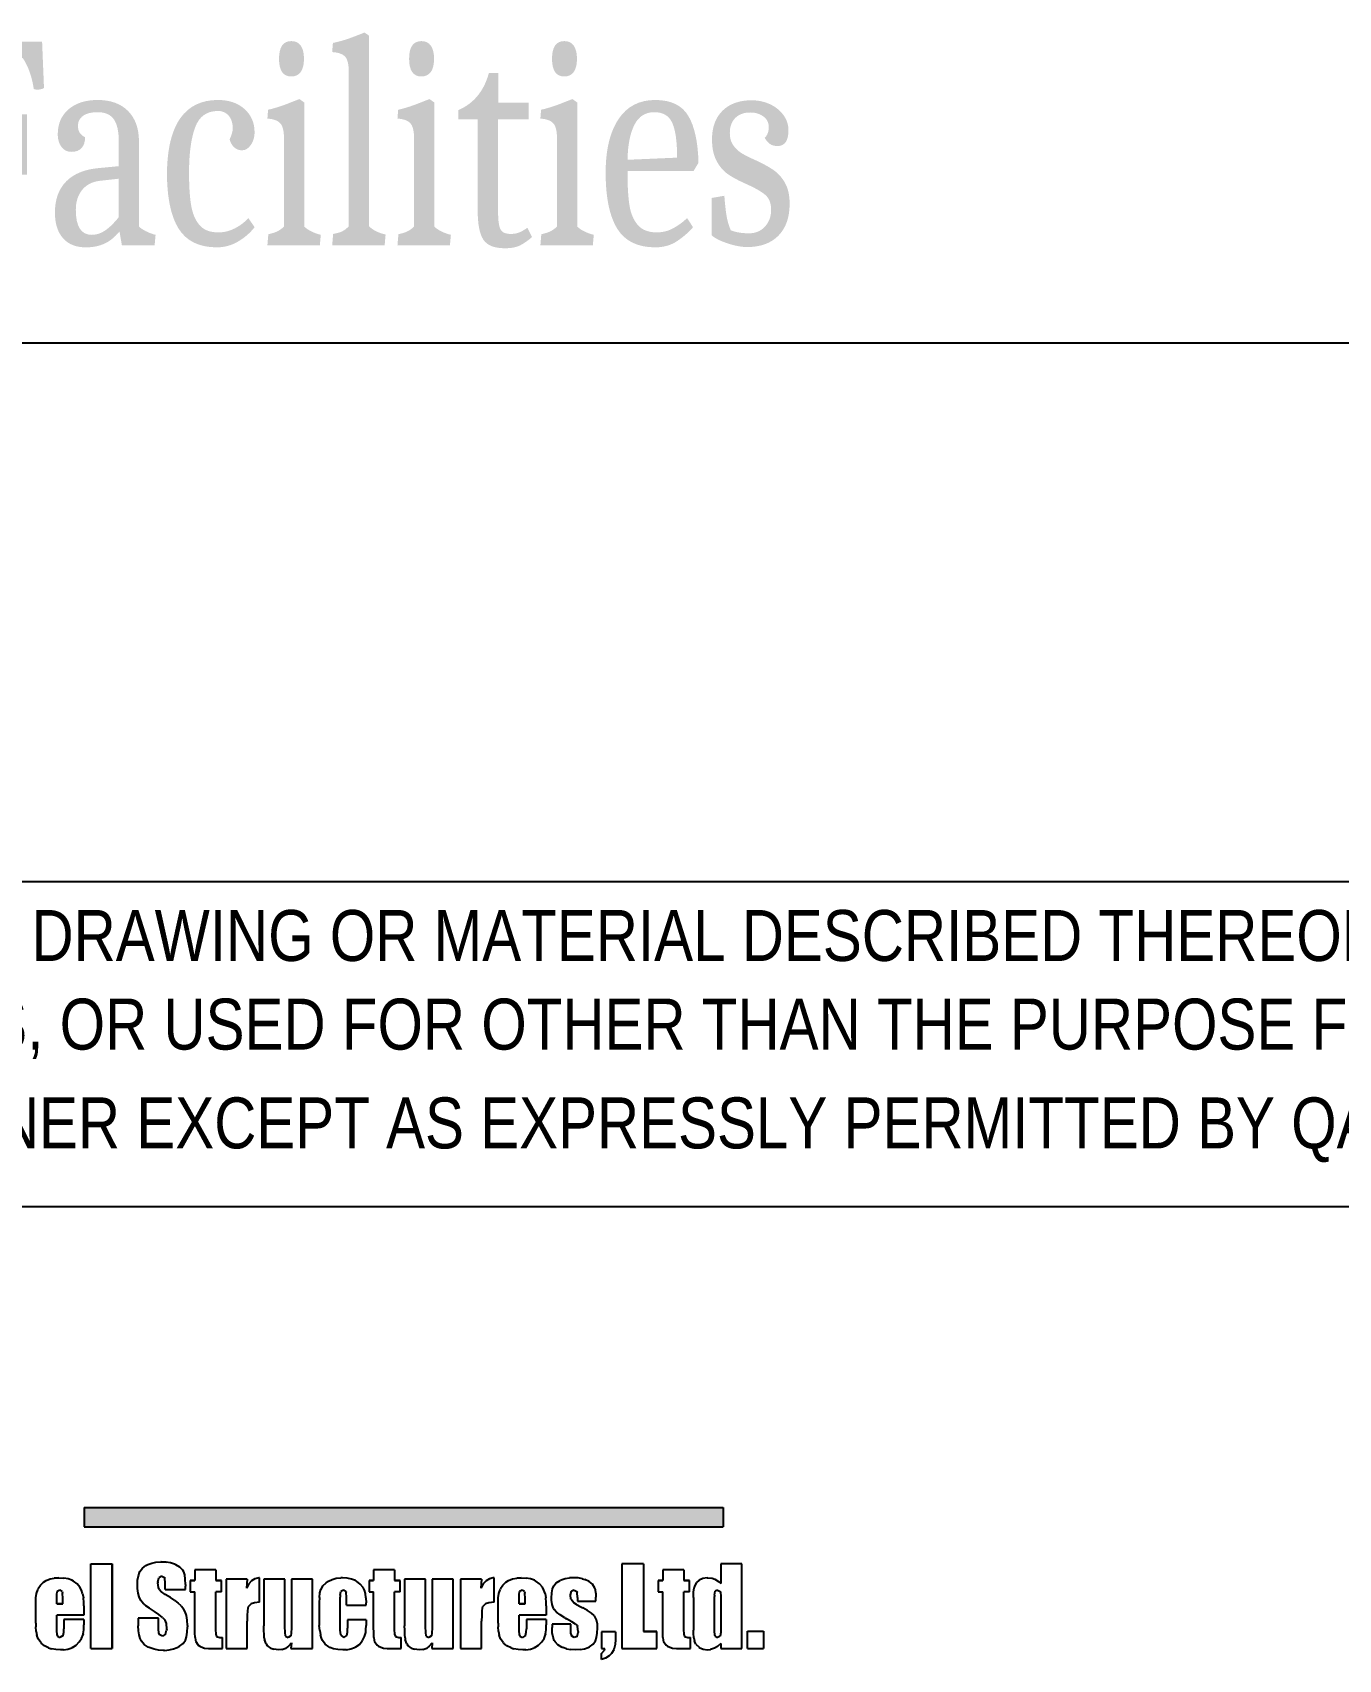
# Model space of a CAD drawing. Header units: millimetres. Extents: x -122 to 473, y -100 to 321.
# Drawn here: x 421.53 to 444.84, y -9.37 to 19.67 of the extents above; entities that cross this region are included whole.
import ezdxf

# ---------------------------------------------------------------- set-up
doc = ezdxf.new("R2010")
doc.units = ezdxf.units.MM
doc.styles.add('Arial Narrow', font='ARIALN.TTF', dxfattribs={"height": 0.2})
doc.styles.add('Cambria Math', font='CAMBRIA.TTC', dxfattribs={"height": 0.2})

# ---------------------------------------------------------------- blocks, each defined once
blk = doc.blocks.new('Unknown-234528872-4356')
at = {"linetype": 'Continuous'}
for points in [[(422.454, -6.662), (422.454, -7.005), (433.853, -6.662)], [(422.454, -7.005), (433.853, -7.005), (433.853, -6.662)]]:
    blk.add_hatch(color=3, dxfattribs=at).paths.add_polyline_path(points)
at = {"color": 7, "linetype": 'Continuous'}
for p, q in [((378.472, 14.133), (457.654, 14.133)), ((378.472, 14.133), (457.654, 14.133)), ((389.926, 4.512), (457.616, 4.519)), ((378.469, -1.286), (457.654, -1.286)), ((378.472, -1.286), (457.654, -1.286))]:
    blk.add_line(p, q, dxfattribs=at)
at = {"color": 3, "linetype": 'Continuous'}
for p, q in [((422.454, -6.662), (433.853, -6.662)), ((422.454, -6.662), (422.454, -7.005)), ((433.853, -6.662), (433.853, -7.005)), ((422.454, -7.005), (433.853, -7.005)), ((422.569, -9.179), (422.569, -7.663)), ((422.569, -7.663), (422.954, -7.663)), ((422.954, -7.663), (422.954, -9.179)), ((422.954, -9.179), (422.954, -7.663)), ((422.954, -7.663), (422.954, -7.663)), ((422.954, -9.179), (422.954, -7.663)), ((423.419, -7.881), (423.439, -7.819)), ((423.439, -7.819), (423.447, -7.803)), ((423.447, -7.803), (423.492, -7.743)), ((423.492, -7.743), (423.554, -7.695)), ((423.554, -7.695), (423.589, -7.677)), ((423.589, -7.677), (423.657, -7.652)), ((423.657, -7.652), (423.733, -7.637)), ((423.733, -7.637), (423.818, -7.632)), ((423.818, -7.632), (423.913, -7.636)), ((423.826, -7.632), (423.818, -7.632)), ((423.818, -7.632), (423.913, -7.636)), ((423.913, -7.636), (423.826, -7.632)), ((423.99, -7.648), (423.913, -7.636)), ((424.061, -7.67), (423.99, -7.648)), ((424.086, -7.681), (424.061, -7.67)), ((424.161, -7.726), (424.086, -7.681)), ((424.213, -7.778), (424.161, -7.726)), ((424.228, -7.806), (424.213, -7.778)), ((424.246, -7.862), (424.228, -7.806)), ((424.801, -7.771), (424.426, -7.771)), ((424.426, -7.771), (424.426, -7.966)), ((424.801, -7.771), (424.801, -7.966)), ((427.993, -7.771), (427.617, -7.771)), ((427.617, -7.771), (427.617, -7.966)), ((427.993, -7.771), (427.993, -7.966)), ((432.436, -7.663), (432.046, -7.663)), ((432.046, -7.663), (432.046, -9.179)), ((432.436, -7.663), (432.436, -8.875)), ((433.152, -7.771), (432.777, -7.771)), ((432.777, -7.771), (432.777, -7.966)), ((433.152, -7.771), (433.152, -7.966)), ((434.189, -7.663), (433.814, -7.663)), ((433.814, -7.663), (433.814, -8.015)), ((434.189, -9.179), (434.189, -7.663)), ((421.602, -8.194), (421.622, -8.127)), ((421.63, -8.108), (421.622, -8.127)), ((421.63, -8.108), (421.671, -8.044)), ((421.671, -8.044), (421.727, -7.991)), ((421.727, -7.991), (421.772, -7.963)), ((421.772, -7.963), (421.842, -7.936)), ((421.842, -7.936), (421.918, -7.919)), ((421.918, -7.919), (422, -7.915)), ((421.918, -7.919), (422, -7.915)), ((422, -7.915), (421.918, -7.919)), ((422, -7.915), (422.088, -7.919)), ((422, -7.915), (422, -7.915)), ((422.165, -7.934), (422.088, -7.919)), ((422.233, -7.96), (422.165, -7.934)), ((422.261, -7.974), (422.233, -7.96)), ((422.326, -8.022), (422.261, -7.974)), ((422.377, -8.081), (422.326, -8.022)), ((422.405, -8.135), (422.377, -8.081)), ((423.402, -8.057), (423.406, -7.96)), ((423.404, -8.107), (423.402, -8.057)), ((423.414, -8.188), (423.404, -8.107)), ((423.406, -7.96), (423.419, -7.881)), ((423.768, -7.99), (423.787, -7.917)), ((423.768, -7.99), (423.768, -8.005)), ((423.778, -8.091), (423.768, -8.005)), ((423.789, -8.119), (423.778, -8.091)), ((423.84, -7.888), (423.787, -7.917)), ((423.789, -8.119), (423.83, -8.165)), ((423.84, -7.888), (423.886, -7.91)), ((423.886, -7.91), (423.891, -7.922)), ((423.9, -8.009), (423.891, -7.922)), ((423.9, -8.122), (423.9, -8.009)), ((423.9, -8.122), (424.263, -8.122)), ((424.257, -7.937), (424.246, -7.862)), ((424.262, -8.032), (424.257, -7.937)), ((424.262, -8.032), (424.263, -8.062)), ((424.263, -8.122), (424.263, -8.062)), ((424.345, -7.966), (424.345, -8.163)), ((424.345, -7.966), (424.345, -7.966)), ((424.345, -7.966), (424.426, -7.966)), ((424.426, -7.966), (424.345, -7.966)), ((424.426, -7.966), (424.345, -7.966)), ((424.902, -7.966), (424.801, -7.966)), ((424.801, -7.966), (424.902, -7.966)), ((424.801, -7.966), (424.902, -7.966)), ((424.902, -8.163), (424.902, -7.966)), ((424.902, -7.966), (424.902, -7.966)), ((425.36, -7.937), (424.986, -7.937)), ((424.986, -7.937), (424.986, -9.179)), ((425.36, -7.937), (425.346, -8.099)), ((425.388, -8.025), (425.346, -8.099)), ((425.346, -8.099), (425.346, -8.099)), ((425.44, -7.97), (425.388, -8.025)), ((425.5, -7.933), (425.44, -7.97)), ((425.569, -7.915), (425.5, -7.933)), ((425.581, -7.915), (425.569, -7.915)), ((425.581, -8.352), (425.581, -7.915)), ((426.035, -7.937), (425.66, -7.937)), ((425.66, -7.937), (425.66, -8.774)), ((426.035, -8.782), (426.035, -7.937)), ((426.524, -7.937), (426.149, -7.937)), ((426.149, -7.937), (426.149, -8.772)), ((426.524, -9.179), (426.524, -7.937)), ((426.66, -8.185), (426.678, -8.124)), ((426.679, -8.121), (426.678, -8.124)), ((426.679, -8.121), (426.714, -8.061)), ((426.714, -8.061), (426.771, -8.005)), ((426.771, -8.005), (426.813, -7.977)), ((426.813, -7.977), (426.879, -7.945)), ((426.879, -7.945), (426.952, -7.924)), ((426.952, -7.924), (427.034, -7.915)), ((427.064, -7.915), (427.034, -7.915)), ((427.147, -7.919), (427.064, -7.915)), ((427.224, -7.937), (427.147, -7.919)), ((427.292, -7.964), (427.224, -7.937)), ((427.314, -7.977), (427.292, -7.964)), ((427.38, -8.027), (427.314, -7.977)), ((427.429, -8.086), (427.38, -8.027)), ((427.452, -8.136), (427.429, -8.086)), ((427.536, -7.966), (427.536, -8.163)), ((427.536, -7.966), (427.536, -7.966)), ((427.536, -7.966), (427.617, -7.966)), ((427.617, -7.966), (427.536, -7.966)), ((427.617, -7.966), (427.536, -7.966)), ((428.094, -7.966), (427.993, -7.966)), ((427.993, -7.966), (428.094, -7.966)), ((427.993, -7.966), (428.094, -7.966)), ((428.094, -8.163), (428.094, -7.966)), ((428.094, -7.966), (428.094, -7.966)), ((428.546, -7.937), (428.171, -7.937)), ((428.171, -7.937), (428.171, -8.774)), ((428.546, -8.782), (428.546, -7.937)), ((429.035, -7.937), (428.66, -7.937)), ((428.66, -7.937), (428.66, -8.772)), ((429.035, -9.179), (429.035, -7.937)), ((429.545, -7.937), (429.169, -7.937)), ((429.169, -7.937), (429.169, -9.179)), ((429.545, -7.937), (429.529, -8.099)), ((429.573, -8.025), (429.529, -8.099)), ((429.529, -8.099), (429.529, -8.099)), ((429.624, -7.97), (429.573, -8.025)), ((429.685, -7.933), (429.624, -7.97)), ((429.752, -7.915), (429.685, -7.933)), ((429.766, -7.915), (429.752, -7.915)), ((429.766, -8.352), (429.766, -7.915)), ((429.854, -8.194), (429.874, -8.127)), ((429.882, -8.108), (429.874, -8.127)), ((429.882, -8.108), (429.923, -8.044)), ((429.923, -8.044), (429.98, -7.991)), ((429.98, -7.991), (430.025, -7.963)), ((430.025, -7.963), (430.094, -7.936)), ((430.094, -7.936), (430.171, -7.919)), ((430.171, -7.919), (430.253, -7.915)), ((430.171, -7.919), (430.253, -7.915)), ((430.253, -7.915), (430.171, -7.919)), ((430.253, -7.915), (430.339, -7.919)), ((430.253, -7.915), (430.253, -7.915)), ((430.417, -7.934), (430.339, -7.919)), ((430.486, -7.96), (430.417, -7.934)), ((430.514, -7.974), (430.486, -7.96)), ((430.579, -8.022), (430.514, -7.974)), ((430.629, -8.081), (430.579, -8.022)), ((430.658, -8.135), (430.629, -8.081)), ((430.798, -8.186), (430.812, -8.111)), ((430.812, -8.111), (430.832, -8.061)), ((430.832, -8.061), (430.878, -8.005)), ((430.878, -8.005), (430.945, -7.961)), ((430.965, -7.953), (430.945, -7.961)), ((430.965, -7.953), (431.035, -7.93)), ((431.035, -7.93), (431.113, -7.917)), ((431.181, -7.915), (431.113, -7.917)), ((431.267, -7.918), (431.181, -7.915)), ((431.343, -7.931), (431.267, -7.918)), ((431.343, -7.931), (431.39, -7.945)), ((431.465, -7.982), (431.39, -7.945)), ((431.521, -8.028), (431.465, -7.982)), ((431.568, -8.097), (431.521, -8.028)), ((431.521, -8.028), (431.521, -8.028)), ((431.577, -8.124), (431.568, -8.097)), ((431.585, -8.191), (431.577, -8.124)), ((432.696, -7.966), (432.696, -8.163)), ((432.696, -7.966), (432.696, -7.966)), ((432.696, -7.966), (432.777, -7.966)), ((432.777, -7.966), (432.696, -7.966)), ((432.777, -7.966), (432.696, -7.966)), ((433.254, -7.966), (433.152, -7.966)), ((433.152, -7.966), (433.254, -7.966)), ((433.152, -7.966), (433.254, -7.966)), ((433.254, -8.163), (433.254, -7.966)), ((433.254, -7.966), (433.254, -7.966)), ((433.328, -8.169), (433.336, -8.095)), ((433.343, -8.065), (433.336, -8.095)), ((433.379, -8.001), (433.343, -8.065)), ((433.426, -7.96), (433.379, -8.001)), ((433.494, -7.926), (433.426, -7.96)), ((433.572, -7.915), (433.494, -7.926)), ((433.572, -7.915), (433.581, -7.915)), ((433.581, -7.915), (433.661, -7.923)), ((433.661, -7.923), (433.709, -7.94)), ((433.709, -7.94), (433.775, -7.979)), ((433.775, -7.979), (433.814, -8.015)), ((421.586, -8.365), (421.59, -8.273)), ((421.586, -8.727), (421.586, -8.365)), ((421.59, -8.273), (421.602, -8.194)), ((421.961, -8.287), (421.963, -8.218)), ((421.961, -8.377), (421.961, -8.287)), ((421.961, -8.377), (421.961, -8.377)), ((421.961, -8.377), (422.07, -8.377)), ((422.07, -8.377), (421.961, -8.377)), ((422.07, -8.377), (421.961, -8.377)), ((421.963, -8.218), (421.97, -8.157)), ((422.018, -8.135), (421.97, -8.157)), ((422.061, -8.162), (422.018, -8.135)), ((422.061, -8.162), (422.066, -8.192)), ((422.07, -8.287), (422.066, -8.192)), ((422.07, -8.377), (422.07, -8.287)), ((422.424, -8.196), (422.405, -8.135)), ((422.424, -8.196), (422.438, -8.271)), ((422.445, -8.358), (422.438, -8.271)), ((422.446, -8.415), (422.445, -8.358)), ((422.446, -8.415), (422.446, -8.58)), ((423.434, -8.256), (423.414, -8.188)), ((423.465, -8.319), (423.434, -8.256)), ((423.512, -8.377), (423.465, -8.319)), ((423.512, -8.377), (423.513, -8.378)), ((423.513, -8.378), (423.555, -8.413)), ((423.62, -8.46), (423.555, -8.413)), ((423.899, -8.212), (423.83, -8.165)), ((423.99, -8.269), (423.899, -8.212)), ((424.068, -8.321), (423.99, -8.269)), ((424.068, -8.321), (424.132, -8.37)), ((424.182, -8.415), (424.132, -8.37)), ((424.182, -8.415), (424.218, -8.456)), ((424.345, -8.163), (424.426, -8.163)), ((424.426, -8.794), (424.426, -8.163)), ((424.801, -8.828), (424.801, -8.163)), ((424.902, -8.163), (424.801, -8.163)), ((425.431, -8.379), (425.379, -8.435)), ((425.492, -8.359), (425.431, -8.379)), ((425.581, -8.352), (425.492, -8.359)), ((426.651, -8.265), (426.647, -8.36)), ((426.647, -8.36), (426.647, -8.713)), ((426.651, -8.265), (426.66, -8.185)), ((427.022, -8.226), (427.033, -8.157)), ((427.022, -8.226), (427.022, -8.263)), ((427.022, -8.849), (427.022, -8.263)), ((427.077, -8.135), (427.033, -8.157)), ((427.121, -8.16), (427.077, -8.135)), ((427.121, -8.16), (427.126, -8.176)), ((427.133, -8.263), (427.126, -8.176)), ((427.133, -8.406), (427.133, -8.263)), ((427.133, -8.406), (427.487, -8.406)), ((427.47, -8.197), (427.452, -8.136)), ((427.48, -8.272), (427.47, -8.197)), ((427.48, -8.272), (427.486, -8.362)), ((427.487, -8.406), (427.486, -8.362)), ((427.536, -8.163), (427.617, -8.163)), ((427.617, -8.794), (427.617, -8.163)), ((427.993, -8.828), (427.993, -8.163)), ((428.094, -8.163), (427.993, -8.163)), ((429.615, -8.379), (429.562, -8.435)), ((429.676, -8.359), (429.615, -8.379)), ((429.766, -8.352), (429.676, -8.359)), ((429.839, -8.365), (429.843, -8.273)), ((429.839, -8.727), (429.839, -8.365)), ((429.843, -8.273), (429.854, -8.194)), ((430.213, -8.287), (430.214, -8.218)), ((430.213, -8.377), (430.213, -8.287)), ((430.213, -8.377), (430.213, -8.377)), ((430.213, -8.377), (430.323, -8.377)), ((430.323, -8.377), (430.213, -8.377)), ((430.323, -8.377), (430.213, -8.377)), ((430.214, -8.218), (430.223, -8.157)), ((430.271, -8.135), (430.223, -8.157)), ((430.312, -8.162), (430.271, -8.135)), ((430.312, -8.162), (430.319, -8.192)), ((430.323, -8.287), (430.319, -8.192)), ((430.323, -8.377), (430.323, -8.287)), ((430.677, -8.196), (430.658, -8.135)), ((430.677, -8.196), (430.691, -8.271)), ((430.697, -8.358), (430.691, -8.271)), ((430.698, -8.415), (430.697, -8.358)), ((430.698, -8.415), (430.698, -8.58)), ((430.794, -8.281), (430.798, -8.186)), ((430.794, -8.312), (430.794, -8.281)), ((430.805, -8.392), (430.794, -8.312)), ((430.829, -8.461), (430.805, -8.392)), ((431.133, -8.219), (431.149, -8.155)), ((431.14, -8.299), (431.133, -8.219)), ((431.14, -8.299), (431.141, -8.302)), ((431.188, -8.361), (431.141, -8.302)), ((431.196, -8.135), (431.149, -8.155)), ((431.237, -8.393), (431.188, -8.361)), ((431.196, -8.135), (431.245, -8.157)), ((431.237, -8.393), (431.315, -8.436)), ((431.245, -8.157), (431.25, -8.175)), ((431.254, -8.266), (431.25, -8.175)), ((431.254, -8.266), (431.254, -8.333)), ((431.254, -8.333), (431.586, -8.333)), ((431.585, -8.191), (431.586, -8.262)), ((431.586, -8.333), (431.586, -8.262)), ((432.696, -8.163), (432.777, -8.163)), ((432.777, -8.794), (432.777, -8.163)), ((433.152, -8.828), (433.152, -8.163)), ((433.254, -8.163), (433.152, -8.163)), ((433.325, -8.268), (433.328, -8.169)), ((433.325, -8.268), (433.325, -8.85)), ((433.7, -8.226), (433.712, -8.155)), ((433.7, -8.226), (433.7, -8.249)), ((433.7, -8.857), (433.7, -8.249)), ((433.757, -8.135), (433.712, -8.155)), ((433.757, -8.135), (433.803, -8.157)), ((433.803, -8.157), (433.806, -8.166)), ((433.806, -8.166), (433.814, -8.249)), ((433.814, -8.249), (433.814, -8.824)), ((421.961, -8.849), (421.961, -8.58)), ((422.446, -8.58), (421.961, -8.58)), ((422.446, -8.66), (422.091, -8.66)), ((422.091, -8.66), (422.091, -8.824)), ((422.446, -8.66), (422.446, -8.752)), ((423.778, -8.635), (423.415, -8.635)), ((423.415, -8.635), (423.415, -8.735)), ((423.705, -8.519), (423.62, -8.46)), ((423.785, -8.573), (423.705, -8.519)), ((423.778, -8.82), (423.778, -8.635)), ((423.849, -8.622), (423.785, -8.573)), ((423.849, -8.622), (423.887, -8.657)), ((423.887, -8.657), (423.897, -8.67)), ((423.918, -8.733), (423.897, -8.67)), ((424.227, -8.468), (424.218, -8.456)), ((424.255, -8.522), (424.227, -8.468)), ((424.277, -8.589), (424.255, -8.522)), ((424.289, -8.671), (424.277, -8.589)), ((424.295, -8.765), (424.289, -8.671)), ((425.361, -8.588), (425.36, -8.688)), ((425.36, -9.179), (425.36, -8.688)), ((425.365, -8.507), (425.361, -8.588)), ((425.371, -8.457), (425.365, -8.507)), ((425.379, -8.435), (425.371, -8.457)), ((426.647, -8.713), (426.648, -8.769)), ((427.487, -8.668), (427.152, -8.668)), ((427.152, -8.668), (427.152, -8.815)), ((427.487, -8.668), (427.485, -8.764)), ((429.546, -8.588), (429.545, -8.688)), ((429.545, -9.179), (429.545, -8.688)), ((429.549, -8.507), (429.546, -8.588)), ((429.556, -8.457), (429.549, -8.507)), ((429.562, -8.435), (429.556, -8.457)), ((430.213, -8.849), (430.213, -8.58)), ((430.698, -8.58), (430.213, -8.58)), ((430.698, -8.66), (430.343, -8.66)), ((430.343, -8.66), (430.343, -8.824)), ((430.698, -8.66), (430.698, -8.752)), ((430.829, -8.461), (430.84, -8.481)), ((430.882, -8.528), (430.84, -8.481)), ((430.945, -8.579), (430.882, -8.528)), ((431.03, -8.632), (430.945, -8.579)), ((431.03, -8.632), (431.057, -8.647)), ((431.155, -8.704), (431.057, -8.647)), ((431.218, -8.743), (431.155, -8.704)), ((431.315, -8.436), (431.349, -8.453)), ((431.437, -8.5), (431.349, -8.453)), ((431.505, -8.545), (431.437, -8.5)), ((431.552, -8.589), (431.505, -8.545)), ((431.552, -8.589), (431.564, -8.605)), ((431.595, -8.665), (431.564, -8.605)), ((431.611, -8.742), (431.595, -8.665)), ((421.586, -8.727), (421.587, -8.793)), ((421.594, -8.875), (421.587, -8.793)), ((421.594, -8.875), (421.606, -8.939)), ((421.632, -9.005), (421.606, -8.939)), ((421.967, -8.939), (421.961, -8.849)), ((421.967, -8.939), (421.973, -8.957)), ((421.973, -8.957), (422.019, -8.982)), ((422.077, -8.948), (422.019, -8.982)), ((422.077, -8.948), (422.089, -8.884)), ((422.089, -8.884), (422.091, -8.824)), ((422.364, -9.061), (422.406, -8.996)), ((422.406, -8.996), (422.432, -8.929)), ((422.435, -8.915), (422.432, -8.929)), ((422.435, -8.915), (422.443, -8.845)), ((422.443, -8.845), (422.446, -8.752)), ((423.415, -8.735), (423.415, -8.77)), ((423.42, -8.86), (423.415, -8.77)), ((423.431, -8.936), (423.42, -8.86)), ((423.449, -8.998), (423.431, -8.936)), ((423.474, -9.047), (423.449, -8.998)), ((423.786, -8.91), (423.778, -8.82)), ((423.786, -8.91), (423.793, -8.93)), ((423.847, -8.954), (423.793, -8.93)), ((423.905, -8.923), (423.847, -8.954)), ((423.847, -8.954), (423.847, -8.954)), ((423.905, -8.923), (423.923, -8.851)), ((423.924, -8.831), (423.918, -8.733)), ((423.924, -8.831), (423.923, -8.851)), ((424.26, -9.027), (424.279, -8.966)), ((424.279, -8.966), (424.291, -8.888)), ((424.291, -8.888), (424.295, -8.791)), ((424.295, -8.765), (424.295, -8.791)), ((424.427, -8.899), (424.426, -8.794)), ((424.431, -8.98), (424.427, -8.899)), ((424.431, -8.98), (424.436, -9.029)), ((424.806, -8.932), (424.801, -8.828)), ((424.806, -8.932), (424.815, -8.964)), ((424.815, -8.964), (424.875, -8.978)), ((424.875, -8.978), (424.919, -8.979)), ((424.919, -9.179), (424.919, -8.979)), ((425.66, -8.849), (425.66, -8.774)), ((425.662, -8.933), (425.66, -8.849)), ((425.666, -8.987), (425.662, -8.933)), ((425.666, -8.987), (425.672, -9.018)), ((426.037, -8.891), (426.035, -8.782)), ((426.042, -8.949), (426.037, -8.891)), ((426.042, -8.949), (426.044, -8.954)), ((426.044, -8.954), (426.091, -8.982)), ((426.141, -8.953), (426.091, -8.982)), ((426.091, -8.982), (426.091, -8.982)), ((426.146, -8.904), (426.141, -8.953)), ((426.149, -8.808), (426.146, -8.904)), ((426.149, -8.772), (426.149, -8.808)), ((426.655, -8.856), (426.648, -8.769)), ((426.655, -8.856), (426.667, -8.931)), ((426.686, -8.992), (426.667, -8.931)), ((426.708, -9.037), (426.686, -8.992)), ((427.032, -8.932), (427.022, -8.849)), ((427.032, -8.932), (427.039, -8.947)), ((427.039, -8.947), (427.087, -8.982)), ((427.087, -8.982), (427.14, -8.946)), ((427.087, -8.982), (427.087, -8.982)), ((427.14, -8.946), (427.15, -8.883)), ((427.15, -8.883), (427.152, -8.815)), ((427.419, -9.035), (427.457, -8.962)), ((427.457, -8.962), (427.476, -8.891)), ((427.476, -8.891), (427.481, -8.843)), ((427.481, -8.843), (427.485, -8.764)), ((427.619, -8.899), (427.617, -8.794)), ((427.622, -8.98), (427.619, -8.899)), ((427.622, -8.98), (427.628, -9.029)), ((427.997, -8.932), (427.993, -8.828)), ((427.997, -8.932), (428.006, -8.964)), ((428.006, -8.964), (428.066, -8.978)), ((428.066, -8.978), (428.11, -8.979)), ((428.11, -9.179), (428.11, -8.979)), ((428.172, -8.849), (428.171, -8.774)), ((428.174, -8.933), (428.172, -8.849)), ((428.178, -8.987), (428.174, -8.933)), ((428.178, -8.987), (428.183, -9.018)), ((428.548, -8.891), (428.546, -8.782)), ((428.554, -8.949), (428.548, -8.891)), ((428.554, -8.949), (428.555, -8.954)), ((428.555, -8.954), (428.603, -8.982)), ((428.653, -8.953), (428.603, -8.982)), ((428.603, -8.982), (428.603, -8.982)), ((428.658, -8.904), (428.653, -8.953)), ((428.66, -8.808), (428.658, -8.904)), ((428.66, -8.772), (428.66, -8.808)), ((429.839, -8.727), (429.84, -8.793)), ((429.847, -8.875), (429.84, -8.793)), ((429.847, -8.875), (429.858, -8.939)), ((429.883, -9.005), (429.858, -8.939)), ((430.219, -8.939), (430.213, -8.849)), ((430.219, -8.939), (430.225, -8.957)), ((430.225, -8.957), (430.272, -8.982)), ((430.33, -8.948), (430.272, -8.982)), ((430.33, -8.948), (430.341, -8.884)), ((430.341, -8.884), (430.343, -8.824)), ((430.617, -9.061), (430.659, -8.996)), ((430.659, -8.996), (430.685, -8.929)), ((430.688, -8.915), (430.685, -8.929)), ((430.688, -8.915), (430.696, -8.845)), ((430.696, -8.845), (430.698, -8.752)), ((431.136, -8.743), (430.803, -8.743)), ((430.803, -8.743), (430.803, -8.803)), ((430.807, -8.897), (430.803, -8.803)), ((430.821, -8.975), (430.807, -8.897)), ((430.841, -9.034), (430.821, -8.975)), ((431.136, -8.821), (431.136, -8.743)), ((431.14, -8.917), (431.136, -8.821)), ((431.14, -8.917), (431.149, -8.951)), ((431.198, -8.982), (431.149, -8.951)), ((431.253, -8.961), (431.198, -8.982)), ((431.198, -8.982), (431.198, -8.982)), ((431.218, -8.743), (431.249, -8.765)), ((431.249, -8.765), (431.259, -8.786)), ((431.253, -8.961), (431.269, -8.889)), ((431.269, -8.876), (431.259, -8.786)), ((431.269, -8.876), (431.269, -8.889)), ((431.576, -9.04), (431.597, -8.983)), ((431.597, -8.983), (431.61, -8.906)), ((431.61, -8.906), (431.615, -8.811)), ((431.615, -8.811), (431.611, -8.742)), ((431.934, -8.882), (431.682, -8.882)), ((431.682, -8.882), (431.682, -9.179)), ((431.934, -8.882), (431.934, -9.018)), ((432.674, -8.875), (432.436, -8.875)), ((432.436, -8.875), (432.674, -8.875)), ((432.436, -8.875), (432.674, -8.875)), ((432.674, -9.179), (432.674, -8.875)), ((432.674, -8.875), (432.674, -8.875)), ((432.778, -8.899), (432.777, -8.794)), ((432.782, -8.98), (432.778, -8.899)), ((432.782, -8.98), (432.787, -9.029)), ((433.157, -8.932), (433.152, -8.828)), ((433.157, -8.932), (433.166, -8.964)), ((433.166, -8.964), (433.226, -8.978)), ((433.226, -8.978), (433.27, -8.979)), ((433.27, -9.179), (433.27, -8.979)), ((433.326, -8.902), (433.325, -8.85)), ((433.332, -8.987), (433.326, -8.902)), ((433.332, -8.987), (433.343, -9.048)), ((433.707, -8.944), (433.7, -8.857)), ((433.707, -8.944), (433.711, -8.957)), ((433.711, -8.957), (433.754, -8.982)), ((433.802, -8.954), (433.754, -8.982)), ((433.812, -8.894), (433.802, -8.954)), ((433.814, -8.824), (433.812, -8.894)), ((434.29, -9.179), (434.29, -8.87)), ((434.29, -8.87), (434.573, -8.87)), ((434.573, -8.87), (434.573, -9.179)), ((421.676, -9.071), (421.632, -9.005)), ((421.676, -9.071), (421.685, -9.081)), ((421.742, -9.129), (421.685, -9.081)), ((421.817, -9.166), (421.742, -9.129)), ((421.817, -9.166), (421.867, -9.182)), ((421.943, -9.197), (421.867, -9.182)), ((422.027, -9.201), (421.943, -9.197)), ((422.085, -9.199), (422.027, -9.201)), ((422.085, -9.199), (422.163, -9.187)), ((422.163, -9.187), (422.23, -9.165)), ((422.244, -9.16), (422.23, -9.165)), ((422.244, -9.16), (422.31, -9.118)), ((422.31, -9.118), (422.364, -9.061)), ((422.569, -9.179), (422.954, -9.179)), ((423.525, -9.103), (423.474, -9.047)), ((423.594, -9.151), (423.525, -9.103)), ((423.628, -9.167), (423.594, -9.151)), ((423.699, -9.191), (423.628, -9.167)), ((423.777, -9.206), (423.699, -9.191)), ((423.862, -9.21), (423.777, -9.206)), ((423.887, -9.21), (423.862, -9.21)), ((423.887, -9.21), (423.968, -9.203)), ((423.968, -9.203), (424.044, -9.185)), ((424.044, -9.185), (424.113, -9.158)), ((424.113, -9.158), (424.154, -9.135)), ((424.154, -9.135), (424.217, -9.086)), ((424.217, -9.086), (424.258, -9.03)), ((424.26, -9.027), (424.258, -9.03)), ((424.436, -9.029), (424.443, -9.054)), ((424.443, -9.054), (424.488, -9.118)), ((424.488, -9.118), (424.513, -9.138)), ((424.513, -9.138), (424.584, -9.167)), ((424.584, -9.167), (424.601, -9.17)), ((424.601, -9.17), (424.67, -9.176)), ((424.67, -9.176), (424.767, -9.179)), ((424.767, -9.179), (424.919, -9.179)), ((424.986, -9.179), (425.36, -9.179)), ((425.7, -9.092), (425.672, -9.018)), ((425.7, -9.092), (425.719, -9.121)), ((425.781, -9.171), (425.719, -9.121)), ((425.781, -9.171), (425.839, -9.192)), ((425.921, -9.201), (425.839, -9.192)), ((425.982, -9.196), (425.921, -9.201)), ((425.982, -9.196), (426.053, -9.169)), ((426.098, -9.138), (426.053, -9.169)), ((426.098, -9.138), (426.149, -9.076)), ((426.149, -9.076), (426.142, -9.179)), ((426.142, -9.179), (426.524, -9.179)), ((426.754, -9.098), (426.708, -9.037)), ((426.817, -9.146), (426.754, -9.098)), ((426.836, -9.157), (426.817, -9.146)), ((426.901, -9.181), (426.836, -9.157)), ((426.979, -9.196), (426.901, -9.181)), ((427.068, -9.201), (426.979, -9.196)), ((427.132, -9.199), (427.068, -9.201)), ((427.132, -9.199), (427.21, -9.185)), ((427.21, -9.185), (427.276, -9.161)), ((427.276, -9.161), (427.301, -9.149)), ((427.301, -9.149), (427.363, -9.103)), ((427.363, -9.103), (427.414, -9.043)), ((427.414, -9.043), (427.419, -9.035)), ((427.628, -9.029), (427.634, -9.054)), ((427.634, -9.054), (427.679, -9.118)), ((427.679, -9.118), (427.704, -9.138)), ((427.704, -9.138), (427.776, -9.167)), ((427.776, -9.167), (427.793, -9.17)), ((427.793, -9.17), (427.862, -9.176)), ((427.862, -9.176), (427.959, -9.179)), ((427.959, -9.179), (428.11, -9.179)), ((428.211, -9.092), (428.183, -9.018)), ((428.211, -9.092), (428.231, -9.121)), ((428.293, -9.171), (428.231, -9.121)), ((428.293, -9.171), (428.35, -9.192)), ((428.433, -9.201), (428.35, -9.192)), ((428.493, -9.196), (428.433, -9.201)), ((428.493, -9.196), (428.565, -9.169)), ((428.609, -9.138), (428.565, -9.169)), ((428.609, -9.138), (428.66, -9.076)), ((428.66, -9.076), (428.654, -9.179)), ((428.654, -9.179), (429.035, -9.179)), ((429.169, -9.179), (429.545, -9.179)), ((429.928, -9.071), (429.883, -9.005)), ((429.928, -9.071), (429.938, -9.081)), ((429.995, -9.129), (429.938, -9.081)), ((430.07, -9.166), (429.995, -9.129)), ((430.07, -9.166), (430.119, -9.182)), ((430.196, -9.197), (430.119, -9.182)), ((430.279, -9.201), (430.196, -9.197)), ((430.337, -9.199), (430.279, -9.201)), ((430.337, -9.199), (430.416, -9.187)), ((430.416, -9.187), (430.483, -9.165)), ((430.497, -9.16), (430.483, -9.165)), ((430.497, -9.16), (430.563, -9.118)), ((430.563, -9.118), (430.617, -9.061)), ((430.857, -9.061), (430.841, -9.034)), ((430.908, -9.114), (430.857, -9.061)), ((430.982, -9.157), (430.908, -9.114)), ((430.993, -9.162), (430.982, -9.157)), ((431.062, -9.183), (430.993, -9.162)), ((431.062, -9.183), (431.14, -9.197)), ((431.225, -9.201), (431.14, -9.197)), ((431.301, -9.197), (431.225, -9.201)), ((431.301, -9.197), (431.379, -9.183)), ((431.379, -9.183), (431.446, -9.159)), ((431.446, -9.159), (431.47, -9.148)), ((431.47, -9.148), (431.533, -9.101)), ((431.533, -9.101), (431.576, -9.04)), ((431.682, -9.179), (431.745, -9.179)), ((431.682, -9.264), (431.737, -9.209)), ((431.682, -9.373), (431.682, -9.264)), ((431.737, -9.209), (431.745, -9.179)), ((431.822, -9.309), (431.871, -9.26)), ((431.871, -9.26), (431.908, -9.193)), ((431.908, -9.193), (431.913, -9.178)), ((431.929, -9.106), (431.913, -9.178)), ((431.934, -9.018), (431.929, -9.106)), ((432.046, -9.179), (432.674, -9.179)), ((432.787, -9.029), (432.794, -9.054)), ((432.794, -9.054), (432.839, -9.118)), ((432.839, -9.118), (432.864, -9.138)), ((432.864, -9.138), (432.936, -9.167)), ((432.936, -9.167), (432.952, -9.17)), ((432.952, -9.17), (433.021, -9.176)), ((433.021, -9.176), (433.118, -9.179)), ((433.118, -9.179), (433.27, -9.179)), ((433.368, -9.097), (433.343, -9.048)), ((433.368, -9.097), (433.426, -9.155)), ((433.426, -9.155), (433.43, -9.158)), ((433.43, -9.158), (433.498, -9.19)), ((433.498, -9.19), (433.576, -9.201)), ((433.576, -9.201), (433.627, -9.197)), ((433.701, -9.173), (433.627, -9.197)), ((433.753, -9.143), (433.701, -9.173)), ((433.814, -9.089), (433.753, -9.143)), ((433.814, -9.089), (433.814, -9.179)), ((433.814, -9.179), (434.189, -9.179)), ((434.29, -9.179), (434.573, -9.179)), ((431.755, -9.349), (431.682, -9.373)), ((431.822, -9.309), (431.755, -9.349))]:
    blk.add_line(p, q, dxfattribs=at)
at = {"color": 7, "linetype": 'Continuous', "style": 'Cambria Math', "width": 0.777778}
blk.add_text('Onshore LNG Facilities', height=3.63329, dxfattribs=at).set_placement((395.967, 15.877))
at = {"color": 7, "linetype": 'Continuous', "style": 'Arial Narrow'}
for s, height, p in [('THIS DOCUMENT IS PROPERTY OF QATARENERGY LNG.THIS DRAWING OR MATERIAL DESCRIBED THEREON MAY NOT BE COPIED', 0.909632, (390.136, 3.098)), ('OR DISCLOSED IN ANY FORM OR MEDIUM TO THIRD PARTIES, OR USED FOR OTHER THAN THE PURPOSE FOR WHICH', 0.90963, (390.119, 1.516)), ('IT HAS BEEN PROVIDED, IN WHOLE OR IN PART IN ANY MANNER EXCEPT AS EXPRESSLY PERMITTED BY QATARENERGY LNG.', 0.909632, (390.329, -0.248))]:
    blk.add_text(s, height=height, dxfattribs=at).set_placement(p)

msp = doc.modelspace()

# ---------------------------------------------------------------- block references
msp.add_blockref('Unknown-234528872-4356', (0, 0))

doc.saveas('drawing.dxf')
